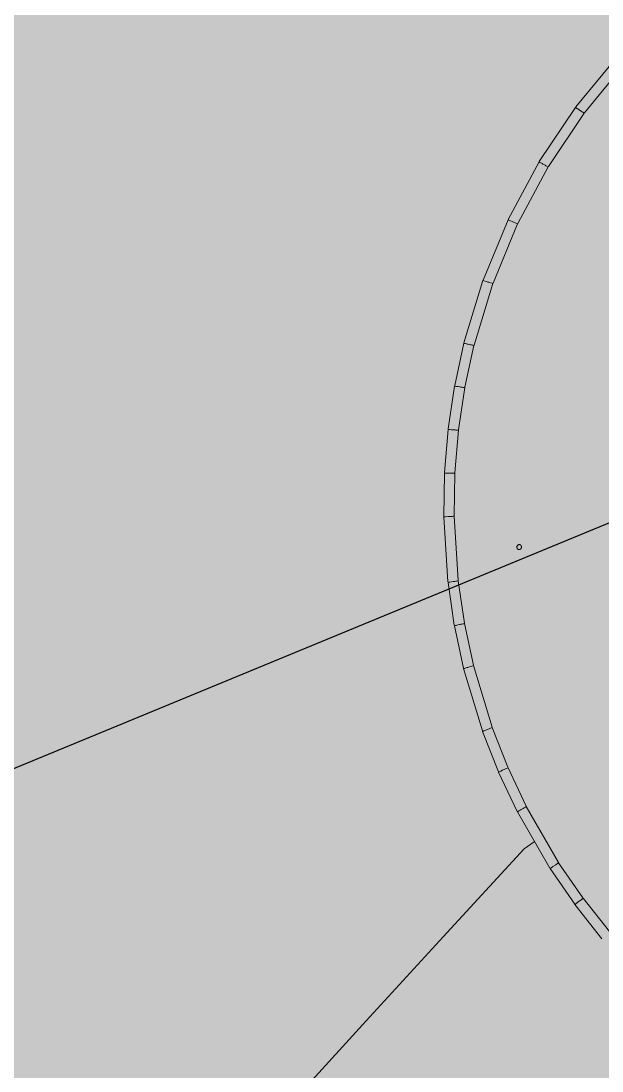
# Model space of a CAD drawing. Header units: millimetres. Extents: x -31757 to 121236, y -27283 to 59400.
# Drawn here: x 46395 to 48921, y 44913 to 49475 of the extents above; entities that cross this region are included whole.
import ezdxf

# ---------------------------------------------------------------- set-up
doc = ezdxf.new("R2010")
doc.units = ezdxf.units.MM
for name, color, linetype, lineweight in [('02_切断（家具）', 8, 'Continuous', 18), ('06_部屋の色', 8, 'Continuous', 0), ('10_見えがかり', 7, 'Continuous', 13), ('11_見えがかり（家具）', 8, 'Continuous', 9)]:
    doc.layers.add(name, color=color, linetype=linetype, lineweight=lineweight)

msp = doc.modelspace()

# ---------------------------------------------------------------- hatches: boundary and pattern name
at = {"layer": '06_部屋の色', "true_color": 0xf6e3a4}
h = msp.add_hatch(color=8, dxfattribs=at)
h.paths.add_polyline_path([(37121.8, 42081.2), (37460.6, 42484.9), (37800.4, 42887.9), (36072.4, 44348.7), (39234.8, 48988.5), (39431.2, 49276.7), (39322.7, 49373.6), (39316.9, 49378.8), (39496.9, 49642.9), (39611.1, 49540.6), (39795.6, 49811.2), (39687.3, 49908.5), (39681.5, 49913.7), (39861.6, 50178), (39975.6, 50075.3), (40009.7, 50125.4), (40040.8, 50171), (41255.9, 51953.7), (41148.6, 52052.4), (41142.8, 52057.7), (41323.5, 52322.9), (41429.2, 52225.4), (41436.5, 52218.7), (41621.7, 52490.5), (41514.7, 52589.5), (41508.9, 52594.8), (41689.8, 52860.2), (41802.5, 52755.7), (41822.1, 52784.5), (42460.9, 53721.7), (42489.9, 53764.2), (42585.7, 53895.5), (42599.7, 53914.6), (42604.4, 53920.3), (42708.9, 54045.6), (42719.4, 54058.2), (42787.8, 54136.5), (42789.9, 54138.9), (42851.9, 54248.7), (42853.6, 54251.8), (42853.6, 54251.9), (42855.9, 54255.5), (43006.4, 54494.7), (43009, 54498), (43179.6, 54718.9), (43182.4, 54721.9), (43373.5, 54925.4), (43376.6, 54928.2), (43586.3, 55112.4), (43589.7, 55114.8), (43816, 55278.1), (43817.8, 55279.1), (44024.5, 55399.8), (44060.7, 55420.9), (44277.9, 55521.2), (44317.9, 55539.6), (44543.7, 55618.6), (44585.3, 55633.1), (44817.7, 55690), (44860.4, 55700.5), (45097.2, 55734.8), (45139.9, 55741), (45140.7, 55741.1), (45144.9, 55741.3), (45427.3, 55754.9), (45483, 55754.9), (47818.2, 55754.5), (47818.4, 55903), (47818.4, 55906.5), (51414.4, 55906), (51414.2, 55759.5), (51414.2, 55754), (51454.3, 55754), (51465.9, 55754), (54573.7, 55753.6), (54613.5, 55753.6), (54615.4, 55753.6), (54621.5, 55753.6), (54623.5, 55753.5), (54625.5, 55753.4), (54626, 55753.3), (54921.2, 55738.5), (54925.4, 55737.8), (55213.9, 55693.9), (55218.1, 55692.9), (55500.8, 55620.2), (55504.7, 55618.8), (55778.8, 55518.2), (55782.5, 55516.4), (56045.2, 55388.7), (56048.5, 55386.6), (56297.2, 55233.1), (56300.2, 55230.8), (56532.3, 55053.1), (56533.1, 55052.3), (56744.8, 54853.6), (56751, 54847.7), (56772.1, 54825.8), (56777.2, 54820.5), (56821.3, 54774.8), (56991.9, 54597.6), (59427.7, 52068.4), (59746.8, 51737.1), (59781.4, 51701.1), (59794.3, 51687.7), (59792.1, 51685.6), (59685.5, 51582.1), (59787.6, 51476.3), (59791.1, 51472.7), (59705, 51389), (59196, 50899.2), (59143.7, 50847.7), (59044.4, 50949.6), (59037.6, 50956.5), (59034, 50953), (59033.8, 50952.8), (59033.1, 50952.1), (59029.9, 50949), (58743.2, 50666.6), (58401.6, 50334.7), (58400.1, 50333.3), (58394.2, 50327.5), (57903.5, 49839.6), (57892.9, 49829), (57459.3, 49402), (57563.5, 49297.4), (57566.6, 49294.3), (57502.7, 49231.4), (57154, 48880), (56803.1, 48530.9), (56319, 48038.3), (56153.9, 47871.8), (56045.6, 47978.5), (55701.8, 47631.8), (55695.6, 47625.4), (55514.2, 47438.2), (55619.3, 47335.4), (55622.9, 47331.9), (55470.9, 47175.2), (55131.2, 46829.4), (54643.1, 46321.1), (54162.4, 45825.1), (53814.8, 45458.4), (53742.7, 45383.3), (53637.7, 45483.3), (53632.6, 45488.1), (53421.1, 45267.7), (53527.7, 45166.4), (53531.3, 45163), (53479.2, 45108.7), (52996.9, 44594.7), (52522.1, 44093.2), (52295.7, 43848.7), (52189.7, 43947.7), (52184.5, 43952.5), (52071.6, 43830.4), (52067.7, 43826.3), (51742.6, 43479.6), (51737.9, 43474.5), (51735.6, 43472.1), (51731.2, 43467.3), (51729.8, 43465.8), (51272.8, 42967.2), (51268.6, 42962.6), (50788.3, 42443.3), (50777.9, 42432.1), (50470.8, 42092.4), (50464.2, 42085.1), (50122.7, 41712.2), (49662.4, 41198.3), (49653.5, 41188.4), (49653.4, 41188.2), (49652.4, 41187.1), (49194.4, 40680.5), (49188.9, 40674.4), (48872.2, 40316), (48867.4, 40310.6), (48534.9, 39939.1), (48530, 39933.5), (48072.9, 39411.1), (48066.1, 39403.3), (47608.6, 38885.3), (47437.2, 38686.8), (47550, 38588.5), (47551.8, 38587), (47406.2, 38418.2), (47073.7, 38037.8), (46615.8, 37502), (46164.6, 36979.1), (45852.2, 36608.5), (45590.5, 36302.3), (44600.9, 37138.8), (44291.6, 37400.2), (44789.6, 37987.1), (45302.9, 38587.4), (45805.3, 39170.5), (46309.8, 39751.7), (43444.8, 42248), (42931, 41656.2), (42419.5, 41062.4), (41910.1, 40466.8), (41389.8, 39853.7), (41349.7, 39806.3), (43641.2, 37870.2), (43189.5, 37333.6), (42700.5, 36748.6), (42375.7, 36357.7), (41893.4, 35773.6), (41891, 35772), (41887.6, 35772.2), (35947.6, 40658.3), (35945.8, 40661.7), (35947, 40665.4), (36615.4, 41474)])
h.paths.add_polyline_path([(52361.6, 48399.8), (52291.4, 48477.5), (52216.2, 48550.4), (52136.5, 48618.2), (52052.4, 48680.7), (51964.5, 48737.5), (51873, 48788.5), (51778.4, 48833.3), (51681.1, 48871.9), (51581.5, 48904.1), (51479.9, 48929.6), (51376.9, 48948.5), (51272.9, 48960.5), (51168.3, 48965.8), (51063.6, 48964.2), (50959.3, 48955.8), (50855.7, 48940.5), (50753.4, 48918.5), (50652.7, 48889.9), (50554, 48854.7), (50457.9, 48813.2), (50364.7, 48765.4), (50274.8, 48711.7), (50188.7, 48652.2), (50106.6, 48587.2), (50029, 48517), (49956.1, 48441.8), (49888.3, 48362.1), (49825.8, 48278), (49769, 48190.1), (49718, 48098.7), (49673.1, 48004), (49634.5, 47906.7), (49602.4, 47807.1), (49576.8, 47705.5), (49558, 47602.6), (49545.9, 47498.5), (49540.7, 47393.9), (49542.3, 47289.3), (49550.7, 47184.9), (49566, 47081.3), (49588, 46978.9), (49616.6, 46878.3), (49651.8, 46779.6), (49693.3, 46683.5), (49741, 46590.4), (49794.7, 46500.5), (49854.2, 46414.3), (49919.2, 46332.3), (49989.5, 46254.6), (50064.6, 46181.7), (50144.4, 46113.9), (50228.4, 46051.4), (50316.4, 45994.6), (50407.8, 45943.6), (50502.4, 45898.7), (50599.7, 45860.2), (50699.4, 45828), (50801, 45802.5), (50903.9, 45783.6), (51007.9, 45771.5), (51112.5, 45766.3), (51217.2, 45767.9), (51321.5, 45776.3), (51425.1, 45791.6), (51527.5, 45813.6), (51628.2, 45842.2), (51726.8, 45877.4), (51822.9, 45918.9), (51916.1, 45966.6), (52006, 46020.4), (52092.1, 46079.9), (52174.2, 46144.9), (52251.9, 46215.1), (52324.8, 46290.2), (52392.6, 46370), (52455.1, 46454.1), (52511.9, 46542), (52562.8, 46633.4), (52607.7, 46728.1), (52646.3, 46825.4), (52678.4, 46925), (52704, 47026.6), (52722.8, 47129.5), (52734.9, 47233.5), (52740.2, 47338.1), (52738.6, 47442.8), (52730.1, 47547.1), (52714.9, 47650.8), (52692.9, 47753.1), (52664.3, 47853.8), (52629.1, 47952.5), (52587.5, 48048.6), (52539.8, 48141.7), (52486.1, 48231.6), (52426.6, 48317.8)], flags=0)
at = {"layer": '10_見えがかり'}
msp.add_hatch(color=8, dxfattribs=at).paths.add_polyline_path([(42365.7, 53851.9), (42479.8, 54008.2), (42603.8, 54156.9), (42665.2, 54227.2), (42723, 54329.7), (42881.7, 54581.9), (43063.8, 54817.6), (43267.7, 55034.8), (43491.5, 55231.4), (43733.1, 55405.6), (43990.3, 55555.9), (44260.8, 55680.7), (44542, 55779), (44831.3, 55849.9), (45113.4, 55890.8), (45126.1, 55892.6), (45423.7, 55906.9), (47816.4, 55906.5), (52850.6, 55905.8), (53007.7, 55905.8), (53241.3, 55905.8), (54357.6, 55905.6), (54625.4, 55905.6), (54627.5, 55905.5), (55040.7, 55905.4), (55250.6, 55873.5), (55555.2, 55795.2), (55850.5, 55686.8), (56133.5, 55549.2), (56401.1, 55384), (56650.9, 55192.8), (56879.6, 54978), (60015.9, 51721.4), (59993.6, 51699.9), (60382.1, 51296.5), (60274, 51192.5), (59901.1, 51579.6), (59829.4, 51510), (59704.9, 51389), (59196, 50899.2), (58999.5, 50705.7), (58849.5, 50557.9), (58500.7, 50219.1), (57999.8, 49721), (57502.7, 49231.4), (57154, 48880), (57142.7, 48868.8), (56815.3, 48543.2), (56309.1, 48028.2), (56152.5, 47870.4), (55810.5, 47525.5), (55485.3, 47190), (55131.2, 46829.4), (54643.1, 46321.1), (54162.4, 45825.1), (53814.8, 45458.4), (53606.4, 45241.3), (53532.7, 45164.4), (53479.2, 45108.7), (52996.9, 44594.7), (52522, 44093.2), (52294.3, 43847.3), (52178.7, 43722.5), (51847.2, 43368.9), (51380.5, 42859.8), (50890.2, 42329.6), (50576.8, 41983), (50235.5, 41610.4), (49818, 41144.2), (49765.3, 41085.3), (49302.1, 40573), (48967.5, 40194.4), (48644.2, 39833.2), (48180.1, 39302.8), (47722.9, 38785.1), (47553.1, 38588.5), (47392.7, 38402.7), (47073.7, 38037.8), (46615.8, 37502), (46164.6, 36979.1), (45838.8, 36592.9), (45535.2, 36237.6), (45072.4, 35683.3), (44616.2, 35141.8), (44319.2, 34781), (43995.5, 34393), (43550.1, 33846.7), (43111.2, 33313.5), (42801, 32927.8), (42488.3, 32544), (42053.7, 31998.2), (41611.1, 31447.6), (41310.8, 31065.1), (41007.9, 30684.7), (40574.4, 30126.9), (40138.2, 29571.3), (39909.1, 29272.3), (39891.6, 29285.9), (39872.6, 29261.3), (32761.7, 34756.3), (32608.6, 34882.9), (32463.8, 35019.5), (32328.3, 35165.4), (32202.6, 35319.9), (32087.4, 35482.2), (31983, 35651.8), (31890.1, 35827.9), (31808.8, 36009.7), (31739.7, 36196.4), (31683.1, 36387.3), (31639, 36581.5), (31607.8, 36778.1), (31589.6, 36976.4), (31584.5, 37175.4), (31592.4, 37374.4), (31613.3, 37572.4), (31647.3, 37768.6), (31694, 37962.1), (31753.3, 38152.2), (31825, 38338), (31895.9, 38490.9), (32118.9, 38816.4), (32136.5, 38844), (35925.4, 44403), (36028.1, 44553.6), (36318, 44979), (36378.3, 45067.4), (36524.9, 45282.6), (37696.6, 47001.6), (39118.1, 49087.1), (39858, 50172.7), (39862.7, 50179.7), (40319.1, 50849.2), (40623.3, 51295.5), (40989.2, 51832.4), (41141.4, 52055.7), (41297.5, 52284.7)])

# ---------------------------------------------------------------- linework, layer by layer
at = {"layer": '02_切断（家具）'}
for points in [[(48555.2, 47180.7), (48554.6, 47181.2), (48554.2, 47181.5), (48553.7, 47182.1), (48553.4, 47182.5), (48552.9, 47183.2), (48552.7, 47183.6), (48552.3, 47184.4), (48552, 47184.9), (48551.8, 47185.8), (48551.6, 47186.3), (48551.4, 47187.2), (48551.3, 47187.7), (48551.3, 47188.7), (48551.2, 47189.2), (48551.3, 47190.2), (48551.3, 47190.7), (48551.5, 47191.6), (48551.6, 47192.2), (48551.9, 47193), (48552, 47193.5), (48552.4, 47194.3), (48552.6, 47194.8), (48553, 47195.5), (48553.3, 47195.9), (48553.8, 47196.5), (48554.1, 47196.9), (48554.7, 47197.5), (48555, 47197.9), (48555.7, 47198.4), (48556.1, 47198.7), (48556.9, 47199.2), (48557.3, 47199.4), (48558.1, 47199.8), (48558.6, 47200), (48559.4, 47200.2), (48559.9, 47200.3), (48560.8, 47200.4)], [(48562.6, 47178.8), (48561.7, 47178.7), (48561.2, 47178.6), (48560.4, 47178.7), (48559.8, 47178.7), (48559, 47178.9), (48558.5, 47179), (48557.8, 47179.2), (48557.3, 47179.4), (48556.6, 47179.7), (48556.2, 47180), (48555.5, 47180.4), (48555.2, 47180.7)], [(48560.8, 47200.4), (48561.3, 47200.5), (48562.2, 47200.4), (48562.7, 47200.4), (48563.5, 47200.2), (48564, 47200.1), (48564.8, 47199.9), (48565.2, 47199.7)], [(48570.8, 47193.3), (48570.9, 47192.8), (48571.1, 47191.9), (48571.2, 47191.4), (48571.3, 47190.4), (48571.3, 47189.9), (48571.2, 47188.9), (48571.2, 47188.4), (48571, 47187.5), (48570.9, 47186.9), (48570.6, 47186.1), (48570.5, 47185.6), (48570.1, 47184.8), (48569.9, 47184.3), (48569.5, 47183.6), (48569.2, 47183.2), (48568.7, 47182.6), (48568.4, 47182.2), (48567.9, 47181.6), (48567.5, 47181.2), (48566.8, 47180.7), (48566.4, 47180.4), (48565.7, 47179.9), (48565.2, 47179.7), (48564.4, 47179.3), (48563.9, 47179.1), (48563.1, 47178.9), (48562.6, 47178.8)], [(48565.2, 47199.7), (48565.9, 47199.3), (48566.4, 47199.1), (48567, 47198.7), (48567.4, 47198.4), (48567.9, 47197.9), (48568.3, 47197.6), (48568.8, 47197), (48569.1, 47196.6), (48569.6, 47195.9), (48569.9, 47195.5), (48570.3, 47194.7), (48570.5, 47194.2), (48570.8, 47193.3)]]:
    msp.add_lwpolyline(points, dxfattribs=at)
at = {"layer": '11_見えがかり（家具）'}
for points in [[(48807.7, 49101.5), (48987.5, 49320.1), (48990.4, 49317.7), (48993.3, 49315.3), (48996.2, 49313), (48999.1, 49310.6), (49010.7, 49301.1), (49013.6, 49298.7), (49016.5, 49296.3), (49019.4, 49293.9), (49022.3, 49291.5), (48845.1, 49076.1)], [(48650.5, 48863.3), (48648.8, 48864.4), (48806.3, 49099.7), (48809.5, 49097.6), (48812.6, 49095.5), (48815.7, 49093.4)], [(48815.7, 49093.4), (48821.9, 49089.2), (48828.2, 49085.1), (48831.3, 49083), (48834.4, 49080.9), (48837.5, 49078.8), (48840.6, 49076.7), (48843.7, 49074.6), (48688.5, 48842.9)], [(48809.3, 49100.1), (48807.7, 49101.5)], [(48515.8, 48612), (48513.9, 48613), (48647.7, 48862.6), (48651, 48860.8), (48654.3, 48859), (48657.6, 48857.2)], [(48657.6, 48857.2), (48660.9, 48855.5), (48664.2, 48853.7), (48670.8, 48850.2), (48674.1, 48848.4), (48677.4, 48846.6), (48680.7, 48844.8), (48687.3, 48841.3), (48555.6, 48595.5)], [(48406.3, 48348.8), (48404.4, 48349.6), (48513, 48611), (48516.4, 48609.6), (48519.9, 48608.1), (48523.4, 48606.7)], [(48523.4, 48606.7), (48530.3, 48603.8), (48533.8, 48602.4), (48537.2, 48600.9), (48540.7, 48599.5), (48544.1, 48598.1), (48551.1, 48595.2), (48554.5, 48593.7), (48447.5, 48336.2)], [(48321.2, 48076.8), (48403.6, 48347.5), (48407.2, 48346.4), (48418, 48343.1)], [(48418, 48343.1), (48421.5, 48342), (48425.1, 48340.9), (48428.7, 48339.8), (48432.3, 48338.7), (48435.9, 48337.7), (48443.1, 48335.5), (48446.7, 48334.4), (48365.3, 48067.2)], [(48280.7, 47890.9), (48320.7, 48074.9), (48324.3, 48074.1), (48328, 48073.3), (48331.7, 48072.5)], [(48331.7, 48072.5), (48335.3, 48071.7), (48339, 48070.9), (48346.3, 48069.3), (48350, 48068.5), (48353.6, 48067.7), (48357.3, 48066.9), (48361, 48066.1), (48364.6, 48065.3), (48325.3, 47884.2)], [(48252.5, 47702.7), (48280.3, 47888.9), (48284, 47888.4), (48287.8, 47887.8), (48295.2, 47886.7)], [(48295.2, 47886.7), (48302.6, 47885.6), (48306.3, 47885), (48310, 47884.5), (48313.7, 47883.9), (48317.4, 47883.4), (48321.1, 47882.8), (48324.8, 47882.3), (48297.5, 47699)], [(48236.7, 47513.1), (48252.3, 47700.7), (48256, 47700.4), (48259.7, 47700.1), (48267.2, 47699.5)], [(48267.2, 47699.5), (48274.7, 47698.9), (48278.4, 47698.6), (48282.2, 47698.3), (48285.9, 47698), (48289.6, 47697.6), (48293.4, 47697.3), (48297.1, 47697), (48281.8, 47512.3)], [(48233.3, 47322.5), (48236.6, 47511.1), (48240.3, 47511.1), (48244.1, 47511), (48247.8, 47510.9)], [(48247.8, 47510.9), (48251.6, 47510.9), (48255.3, 47510.8), (48259.1, 47510.7), (48262.8, 47510.7), (48266.6, 47510.6), (48270.3, 47510.5), (48274.1, 47510.5), (48277.8, 47510.4), (48281.5, 47510.4), (48278.3, 47325.4)], [(48251.5, 47038.2), (48233.3, 47320.5), (48237, 47320.8), (48240.8, 47321), (48252, 47321.7)], [(48252, 47321.7), (48255.8, 47322), (48259.5, 47322.2), (48263.2, 47322.5), (48270.7, 47322.9), (48274.5, 47323.2), (48278.2, 47323.4), (48296.2, 47044.7)], [(48279.1, 46849.9), (48251.7, 47036.2), (48255.4, 47036.7), (48259.1, 47037.3), (48274, 47039.4)], [(48274, 47039.4), (48277.7, 47040), (48281.4, 47040.5), (48285.1, 47041.1), (48288.8, 47041.6), (48296.2, 47042.7), (48323.2, 46859.4)], [(48283.1, 46848.7), (48286.8, 46849.5), (48290.5, 46850.3), (48294.1, 46851.1), (48301.5, 46852.7), (48305.1, 46853.5), (48307.8, 46854), (48312.5, 46855), (48316.1, 46855.8), (48319.8, 46856.6), (48323.5, 46857.4), (48362.3, 46676.6)], [(48319.1, 46663.5), (48279.5, 46847.9), (48283.1, 46848.7)], [(48330.3, 46664.8), (48333.9, 46665.9), (48337.5, 46667), (48341.1, 46668.1), (48344.7, 46669.2), (48355.5, 46672.4), (48359.1, 46673.5), (48362.7, 46674.6), (48443.4, 46407.3)], [(48401.4, 46390.7), (48319.6, 46661.6), (48323.2, 46662.7), (48326.8, 46663.8), (48330.3, 46664.8)], [(48409.1, 46391.6), (48433.5, 46401.2), (48437, 46402.6), (48440.5, 46403.9), (48443.9, 46405.3), (48511.9, 46232.9)], [(48471.1, 46213.7), (48402.1, 46388.8), (48405.6, 46390.2), (48407.3, 46390.9), (48409.1, 46391.6)], [(48552.3, 46041.2), (48471.8, 46211.8), (48475.2, 46213.4)], [(48475.2, 46213.4), (48478.6, 46215), (48482, 46216.6), (48488.8, 46219.8), (48492.2, 46221.4), (48495.6, 46223), (48499, 46224.6), (48502.4, 46226.2), (48505.8, 46227.8), (48509.2, 46229.4), (48512.6, 46231), (48591.4, 46063.7)], [(48694.4, 45794.2), (48553.2, 46039.4), (48556.5, 46041.3), (48559.7, 46043.2), (48563, 46045.1)], [(48563, 46045.1), (48566.2, 46046.9), (48569.5, 46048.8), (48572.7, 46050.7), (48576, 46052.5), (48579.2, 46054.4), (48582.5, 46056.3), (48585.7, 46058.2), (48589, 46060), (48592.2, 46061.9), (48731.6, 45819.9)], [(46644.3, 43516.3), (46832, 43959.1), (47180.1, 44345), (47879.9, 45113.6), (48231.2, 45496.7), (48583.6, 45878.7), (48626, 45909)], [(48698.6, 45794.7), (48700.5, 45796), (48701.7, 45796.8), (48704.8, 45798.9), (48707.9, 45801.1), (48720.2, 45809.6), (48723.3, 45811.7), (48726.4, 45813.9), (48729.5, 45816), (48732.5, 45818.1), (48837.8, 45665.6)], [(48802.5, 45637.6), (48695.5, 45792.5), (48698.6, 45794.7)], [(48815.4, 45645.3), (48816.9, 45646.5), (48818.4, 45647.6), (48824.2, 45652.3), (48827.2, 45654.6), (48830.1, 45657), (48833.1, 45659.3), (48834.5, 45660.5), (48836, 45661.6), (48838.9, 45663.9), (48953.8, 45518.9)], [(48920.8, 45488.1), (48803.7, 45636), (48806.6, 45638.3), (48809.5, 45640.7), (48815.4, 45645.3), (48815.4, 45645.3)]]:
    msp.add_lwpolyline(points, dxfattribs=at)
at = {"layer": '45_吹抜'}
msp.add_lwpolyline([(49550.9, 47541.3), (41257.9, 44121.7)], dxfattribs=at)

doc.saveas('drawing.dxf')
